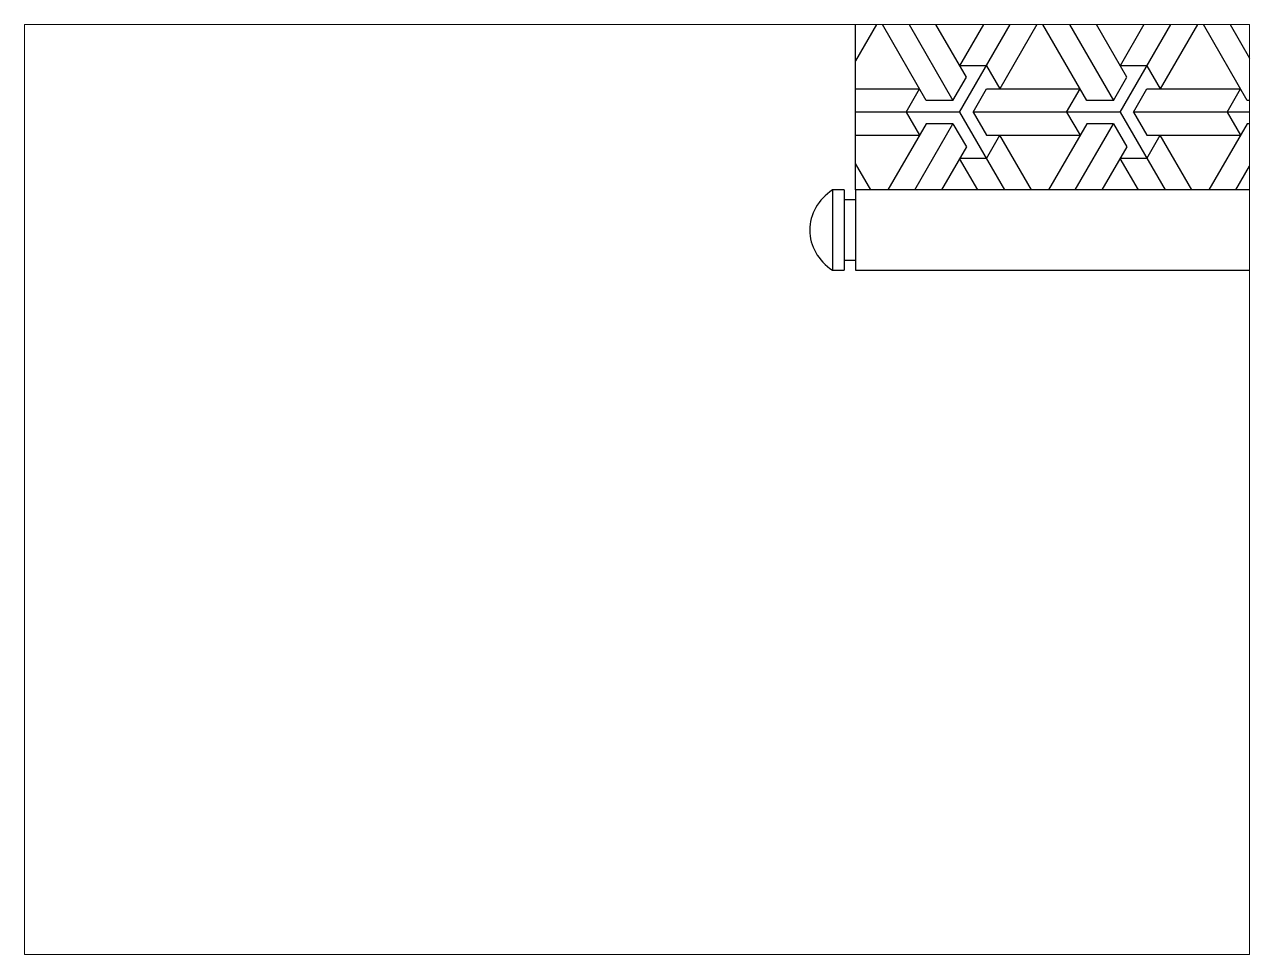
# Paper-space layout '布局1' of a CAD drawing. Header units: millimetres. Extents: x 26 to 231, y 20 to 176.
# The model-space entities are those that its viewports show. They can reach past a viewport. Long polylines and large blocks are cut down to what shows.
import ezdxf

# ---------------------------------------------------------------- set-up
doc = ezdxf.new("R2010")
doc.units = ezdxf.units.MM
for name, color, linetype in [('4', 4, 'Continuous'), ('7', 7, 'Continuous'), ('BH', 3, 'Continuous')]:
    doc.layers.add(name, color=color, linetype=linetype)

# ---------------------------------------------------------------- blocks, each defined once
blk = doc.blocks.new('1')
at = {"layer": '7'}
for p, q in [((-930, -700), (-930, 0)), ((-900, 0), (-900, -700)), ((-900, -700), (-930, -700)), ((-926.25, -705), (-926.25, -700)), ((-903.75, -700), (-903.75, -705)), ((-900, -705), (-930, -705)), ((-930, -710), (-930, -705)), ((-900, -705), (-900, -710)), ((-900, -710), (-930, -710))]:
    blk.add_line(p, q, dxfattribs=at)
at = {"layer": '7', "extrusion": (0, 0, -1)}
blk.add_ellipse((-915, -695), major_axis=(0, 25), ratio=0.75, start_param=2.214297, end_param=4.068888, dxfattribs=at)
blk = doc.blocks.new('A$C2C0C1D0D')
at = {"layer": 'BH'}
h = blk.add_hatch(dxfattribs=at)
h.set_pattern_fill('ESCHER', color=256, scale=50, style=0)
h.set_pattern_definition([(60, (-1135.926, -1502.44), (-60, -1e-08), [55, -5]), (180, (-1135.926, -1502.44), (30, -51.9615), [55, -5]), (300, (-1135.926, -1502.44), (60, -1e-08), [55, -5]), (60, (-1130.926, -1502.44), (-60, -1e-08), [10, -50]), (300, (-1130.926, -1502.44), (60, -1e-08), [10, -50]), (60, (-1138.426, -1498.11), (-60, -1e-08), [10, -50]), (180, (-1138.426, -1498.11), (30, -51.9615), [10, -50]), (300, (-1138.426, -1506.77), (60, -1e-08), [10, -50]), (180, (-1138.426, -1506.77), (30, -51.9615), [10, -50]), (60, (-1155.926, -1502.44), (-60, -1e-08), [10, -50]), (300, (-1155.926, -1502.44), (60, -1e-08), [10, -50]), (60, (-1125.926, -1519.76), (-60, -1e-08), [10, -50]), (180, (-1125.926, -1519.76), (30, -51.9615), [10, -50]), (300, (-1125.926, -1485.117), (60, -1e-08), [10, -50]), (180, (-1125.926, -1485.117), (30, -51.9615), [10, -50]), (0, (-1125.926, -1493.78), (-30, 51.9615), [35, -25]), (0, (-1125.926, -1511.1), (-30, 51.9615), [35, -25]), (120, (-1133.426, -1489.447), (-60, 1e-08), [35, -25]), (120, (-1148.426, -1498.11), (-60, 1e-08), [35, -25]), (240, (-1148.426, -1506.77), (30, -51.9615), [35, -25]), (240, (-1133.426, -1515.43), (30, -51.9615), [35, -25])])
edge = h.paths.add_edge_path(flags=16)
edge.add_arc((317.14, 530), 255, 0, 360)
h.paths.add_polyline_path([(17.14, 1030), (617.14, 1030), (617.14, 30), (17.14, 30)])
at = {"layer": '4'}
blk.add_lwpolyline([(17.14, 1030), (617.14, 1030), (617.14, 30), (17.14, 30)], close=True, dxfattribs=at)
at = {"layer": '7', "xscale": -1, "yscale": 0.8571428571428571, "rotation": 270}
blk.add_blockref('1', (617.14, 930), dxfattribs=at)

msp = doc.modelspace()

# ---------------------------------------------------------------- block references
msp.add_blockref('A$C2C0C1D0D', (578.05, 257.16))

psp = doc.layouts.new('布局1')

# ---------------------------------------------------------------- viewports
at = {"layer": '0'}
psp.add_viewport(center=(128.5, 97.5), size=(205.6, 156), view_center_point=(513.49, 175.24), view_height=347.4734, dxfattribs=at)

doc.saveas('drawing.dxf')
